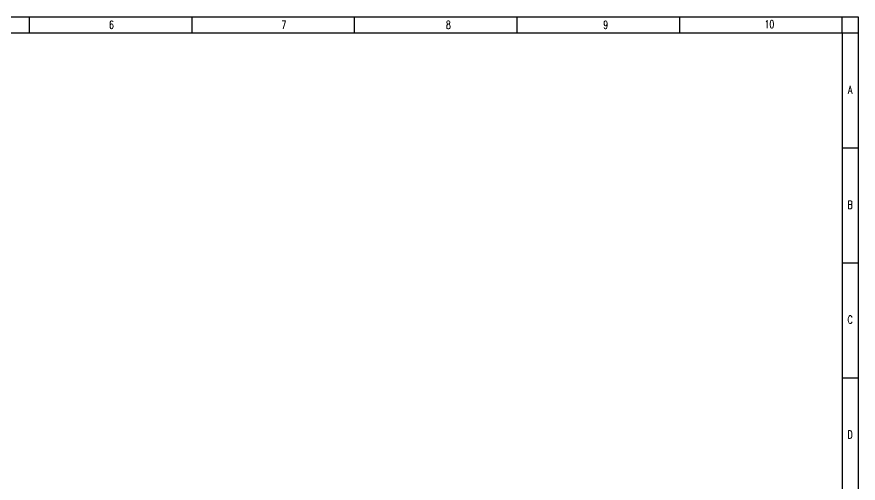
# Model space of a CAD drawing. Header units: inches. Extents: x 6 to 109360, y -14990 to 740552.
# Drawn here: x 532 to 1057, y -7476 to -7185 of the extents above; entities that cross this region are included whole.
import ezdxf
from ezdxf.enums import TextEntityAlignment as Align

# ---------------------------------------------------------------- set-up
doc = ezdxf.new("R2010")
doc.units = ezdxf.units.IN
doc.header["$MEASUREMENT"] = 0
doc.layers.add('图框', color=4, linetype='Continuous')
doc.styles.add('HZ', font='txt_____.ttf', dxfattribs={"width": 0.7, "bigfont": 'HZTXT'})

# ---------------------------------------------------------------- blocks, each defined once
blk = doc.blocks.new('*U31')
at = {"layer": '图框'}
blk.add_line((0, 5), (0, -5), dxfattribs=at)
blk = doc.blocks.new('*U32')
at = {"color": 0, "linetype": 'ByBlock', "lineweight": -2, "transparency": 16777216}
for p in [(508, 0), (609.6, 0), (711.2, 0), (812.8, 0), (914.4, 0)]:
    blk.add_blockref('*U31', p, dxfattribs=at)

msp = doc.modelspace()

# ---------------------------------------------------------------- linework, layer by layer
at = {"layer": '图框'}
for p, q in [((6.22419, -7184.70222), (1057.22419, -7184.70222)), ((1047.22419, -7194.70222), (1047.22419, -7184.70222)), ((1057.22419, -7184.70222), (1057.22419, -7778.70222)), ((1047.22419, -7194.70222), (1057.22419, -7194.70222)), ((1047.22419, -7266.45222), (1057.22419, -7266.45222)), ((1047.22419, -7338.20222), (1057.22419, -7338.20222)), ((1047.22419, -7409.95222), (1057.22419, -7409.95222))]:
    msp.add_line(p, q, dxfattribs=at)
at = {"layer": '图框', "color": 1}
for p, q in [((31.22419, -7194.70222), (1047.22419, -7194.70222)), ((1047.22419, -7194.70222), (1047.22419, -7768.70222))]:
    msp.add_line(p, q, dxfattribs=at)

# ---------------------------------------------------------------- block references
at = {"linetype": 'Continuous'}
msp.add_blockref('*U32', (31.22419, -7189.70222), dxfattribs=at)

# ---------------------------------------------------------------- texts
at = {"layer": '图框', "style": 'HZ', "width": 0.7}
for s, p in [('6', (590.71479, -7192.16098)), ('7', (698.4224, -7192.20222)), ('8', (801.22626, -7192.20222)), ('9', (899.50312, -7192.15722)), ('10', (1001.7672, -7191.80855)), ('A', (1052.185, -7232.69618)), ('B', (1052.185, -7304.44618)), ('C', (1052.185, -7376.19618)), ('D', (1052.185, -7447.94618))]:
    msp.add_text(s, height=5, dxfattribs=at).set_placement(p, align=Align.CENTER)

doc.saveas('drawing.dxf')
